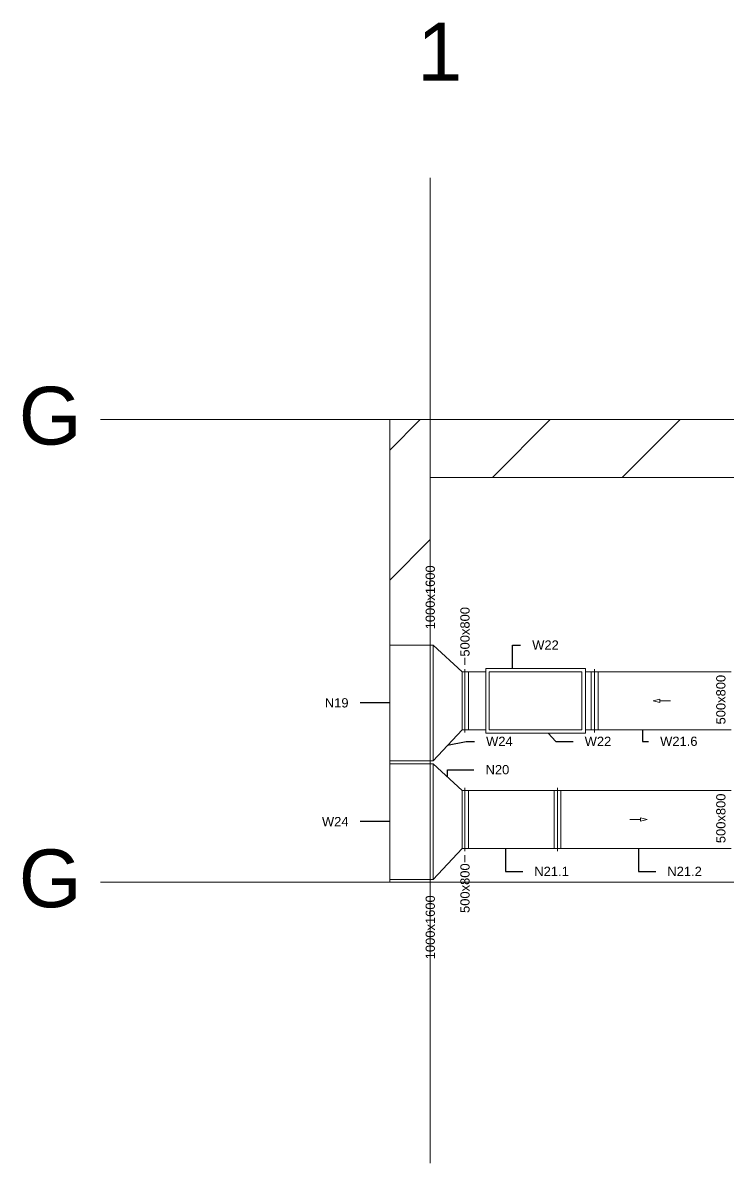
# Model space of a CAD drawing. Header units: millimetres. Extents: x 59762 to 60194, y -87842 to -87548.
# Drawn here: x 60117.64 to 60123.73, y -87736.25 to -87726.39 of the extents above; entities that cross this region are included whole.
import ezdxf
from ezdxf import colors
from ezdxf.entities.mleader import LeaderData, LeaderLine
from ezdxf.math import Vec2, Vec3

# ---------------------------------------------------------------- set-up
doc = ezdxf.new("R2010")
doc.units = ezdxf.units.MM
doc.linetypes.add('JIS_02_1.2', pattern=[2.5, 1.25, -1.25])
for name, color, linetype, lineweight in [('kanały', 7, 'Continuous', 20), ('nawi. strzałki', 150, 'Continuous', 20), ('opisy', 7, 'Continuous', 13), ('wymiary', 7, 'Continuous', 13)]:
    doc.layers.add(name, color=color, linetype=linetype, lineweight=lineweight)
doc.layers.add('osie', color=7, linetype='JIS_02_1.2', lineweight=5, transparency=0.7)
doc.layers.add('podkład', color=7, linetype='Continuous', lineweight=13, transparency=0.7)
doc.styles.get("Standard").update_dxf_attribs({"font": 'arial.ttf', "height": 0.02})
doc.styles.add('styl1', font='arial.ttf', dxfattribs={"height": 0.08})

# ---------------------------------------------------------------- blocks, each defined once
blk = doc.blocks.new('_None')

msp = doc.modelspace()

# ---------------------------------------------------------------- hatches: boundary and pattern name
at = {"layer": 'podkład'}
h = msp.add_hatch(dxfattribs=at)
h.set_pattern_fill('ANSI31', color=256, scale=0.25)
h.set_pattern_definition([(45, (57112.1961, -93693.2119), (-0.56126601, 0.56126601), [])])
h.paths.add_polyline_path([(60127.165519, -87730.323608), (60127.165519, -87733.823608), (60127.405519, -87733.823608), (60127.405519, -87729.823608), (60121.165519, -87729.823608), (60120.815519, -87729.823608), (60120.815519, -87731.772608), (60121.165519, -87731.772608), (60121.165519, -87730.323608)])

# ---------------------------------------------------------------- linework, layer by layer
at = {"layer": 'kanały'}
for p, q in [((60121.165519, -87731.772608), (60120.815519, -87731.772608)), ((60120.815519, -87731.772608), (60120.815519, -87732.772608)), ((60121.165519, -87731.772608), (60121.165519, -87732.772608)), ((60121.190519, -87731.772608), (60121.190519, -87732.772608)), ((60121.190526, -87731.772608), (60121.440526, -87732.004608)), ((60121.440526, -87732.504608), (60121.190526, -87732.772608)), ((60121.165519, -87732.772608), (60120.815519, -87732.772608)), ((60121.165519, -87732.798608), (60120.815519, -87732.798608)), ((60120.815519, -87732.798608), (60120.815519, -87733.798608)), ((60121.165519, -87732.798608), (60121.165519, -87733.798608)), ((60121.190519, -87732.798608), (60121.190519, -87733.798608)), ((60121.190526, -87732.798608), (60121.440526, -87733.030608)), ((60121.440526, -87733.530608), (60121.190526, -87733.798608)), ((60121.165519, -87733.798608), (60120.815519, -87733.798608))]:
    msp.add_line(p, q, dxfattribs=at)
at = {"layer": 'kanały', "ltscale": 20}
for p, q in [((60121.165519, -87731.772608), (60121.165519, -87731.747608)), ((60121.190519, -87731.772608), (60121.165519, -87731.772608)), ((60121.440526, -87732.004608), (60121.465526, -87732.004608)), ((60121.440526, -87732.004608), (60121.440526, -87732.504608)), ((60121.465587, -87731.979608), (60121.465587, -87732.004608)), ((60121.465587, -87732.004608), (60121.465587, -87731.979608)), ((60121.465587, -87732.504608), (60121.465587, -87732.004608)), ((60121.465587, -87732.504608), (60121.465587, -87732.004608)), ((60121.465587, -87732.004608), (60121.495587, -87732.004608)), ((60121.465587, -87732.004608), (60121.465587, -87732.504608)), ((60121.495587, -87732.504608), (60121.495587, -87732.004608)), ((60121.566519, -87732.004608), (60121.495587, -87732.004608)), ((60121.566519, -87732.004608), (60121.596519, -87732.004608)), ((60121.646519, -87732.004608), (60121.596519, -87732.004608)), ((60121.646519, -87732.534608), (60121.646519, -87731.974608)), ((60121.646519, -87731.974608), (60122.506519, -87731.974608)), ((60122.476519, -87732.004608), (60121.676519, -87732.004608)), ((60121.676519, -87732.504608), (60121.676519, -87732.004608)), ((60122.476519, -87732.504608), (60122.476519, -87732.004608)), ((60122.506519, -87731.974608), (60122.506519, -87732.004608)), ((60122.506519, -87732.504608), (60122.506519, -87732.004608)), ((60122.506519, -87732.004608), (60122.556519, -87732.004608)), ((60122.586519, -87732.004608), (60122.556519, -87732.004608)), ((60122.556519, -87732.504608), (60122.556519, -87732.004608)), ((60122.586519, -87732.004608), (60122.586519, -87731.979608)), ((60122.586519, -87731.979608), (60122.586519, -87732.004608)), ((60122.586519, -87732.004608), (60123.766019, -87732.004608)), ((60122.586519, -87732.004608), (60122.586519, -87732.504608)), ((60122.586519, -87732.504608), (60122.586519, -87732.004608)), ((60122.616519, -87732.004608), (60122.616519, -87732.504608)), ((60121.440526, -87732.504608), (60121.465526, -87732.504608)), ((60121.465587, -87732.504608), (60121.495587, -87732.504608)), ((60121.465587, -87732.504608), (60121.465587, -87732.529608)), ((60121.465587, -87732.529608), (60121.465587, -87732.504608)), ((60121.495587, -87732.504608), (60121.566519, -87732.504608)), ((60121.566519, -87732.504608), (60121.596519, -87732.504608)), ((60121.596519, -87732.504608), (60121.646519, -87732.504608)), ((60122.476519, -87732.504608), (60121.676519, -87732.504608)), ((60122.556519, -87732.504608), (60122.506519, -87732.504608)), ((60122.506519, -87732.504608), (60122.506519, -87732.534608)), ((60122.586519, -87732.504608), (60122.556519, -87732.504608)), ((60122.586519, -87732.504608), (60123.766019, -87732.504608)), ((60122.586519, -87732.529608), (60122.586519, -87732.504608)), ((60122.586519, -87732.504608), (60122.586519, -87732.529608)), ((60122.506519, -87732.534608), (60121.646519, -87732.534608)), ((60121.190519, -87732.772608), (60121.165519, -87732.772608)), ((60121.165519, -87732.797608), (60121.165519, -87732.772608)), ((60121.190519, -87732.798608), (60121.165519, -87732.798608)), ((60121.465526, -87733.030608), (60121.465526, -87733.005608)), ((60121.465587, -87733.030608), (60121.465587, -87733.005608)), ((60122.266019, -87733.030608), (60122.266019, -87733.005608)), ((60122.266019, -87733.030608), (60122.266019, -87733.005608)), ((60121.440526, -87733.030608), (60121.465526, -87733.030608)), ((60121.440526, -87733.030608), (60121.440526, -87733.530608)), ((60121.465526, -87733.030608), (60121.465647, -87733.530608)), ((60121.465526, -87733.030789), (60122.266019, -87733.030608)), ((60121.465587, -87733.030608), (60121.465587, -87733.530608)), ((60121.495587, -87733.030608), (60121.495587, -87733.530608)), ((60122.236019, -87733.030608), (60122.236019, -87733.530608)), ((60122.266019, -87733.030608), (60123.766019, -87733.030608)), ((60122.266019, -87733.030608), (60122.266019, -87733.530608)), ((60122.266019, -87733.030608), (60122.266019, -87733.530608)), ((60122.296019, -87733.030608), (60122.296019, -87733.530608)), ((60121.440526, -87733.530608), (60121.465526, -87733.530608)), ((60121.465526, -87733.530608), (60122.266019, -87733.530608)), ((60121.465587, -87733.555608), (60121.465587, -87733.530608)), ((60121.465647, -87733.555608), (60121.465647, -87733.530608)), ((60122.266019, -87733.530608), (60123.766019, -87733.530608)), ((60122.266019, -87733.555608), (60122.266019, -87733.530608)), ((60122.266019, -87733.555608), (60122.266019, -87733.530608)), ((60121.190519, -87733.798608), (60121.165519, -87733.798608)), ((60121.165519, -87733.823608), (60121.165519, -87733.798608))]:
    msp.add_line(p, q, dxfattribs=at)
at = {"layer": 'nawi. strzałki', "color": 7, "ltscale": 20}
for p, q in [((60123.091942, -87732.254608), (60123.149897, -87732.239078)), ((60123.091942, -87732.254608), (60123.149897, -87732.270137)), ((60123.149897, -87732.270137), (60123.149897, -87732.239078)), ((60123.241942, -87732.254608), (60123.149897, -87732.254608)), ((60122.891171, -87733.280608), (60122.983216, -87733.280608)), ((60123.041171, -87733.280608), (60122.983216, -87733.265078)), ((60122.983216, -87733.265078), (60122.983216, -87733.296137)), ((60123.041171, -87733.280608), (60122.983216, -87733.296137))]:
    msp.add_line(p, q, dxfattribs=at)
at = {"layer": 'osie', "linetype": 'Continuous'}
for p, q in [((60121.165519, -87736.251687), (60121.165519, -87727.733841)), ((60118.315519, -87729.823608), (60128.942089, -87729.823608)), ((60118.315519, -87733.823608), (60128.942089, -87733.823608))]:
    msp.add_line(p, q, dxfattribs=at)
at = {"layer": 'podkład'}
for p, q in [((60120.815519, -87733.823608), (60120.815519, -87729.823608)), ((60120.815519, -87729.823608), (60121.165519, -87729.823608)), ((60121.165519, -87730.323608), (60127.165519, -87730.323608)), ((60120.815519, -87733.823608), (60121.165519, -87733.823608))]:
    msp.add_line(p, q, dxfattribs=at)
for points in [[(60121.165519, -87729.823608), (60127.165519, -87729.823608)], [(60127.165519, -87730.323608), (60127.165519, -87733.823608), (60121.165519, -87733.823608), (60121.165519, -87730.323608)]]:
    msp.add_lwpolyline(points, dxfattribs=at)
at = {"layer": 'wymiary'}
for p, q in [((60121.165519, -87731.64658), (60121.165519, -87731.706936)), ((60121.465519, -87731.88238), (60121.465519, -87731.942735)), ((60121.465647, -87733.649944), (60121.465647, -87733.589589)), ((60121.165647, -87733.926095), (60121.165647, -87733.86574))]:
    msp.add_line(p, q, dxfattribs=at)

# ---------------------------------------------------------------- texts
at = {"layer": 'opisy', "char_height": 0.5, "attachment_point": 1}
for s, insert in [('1 ', (60121.053837, -87726.393281)), ('G', (60117.609597, -87729.539477)), ('G', (60117.609597, -87733.539477))]:
    msp.add_mtext_dynamic_manual_height_columns(s, width=0.9375, gutter_width=4.6875, heights=[0], dxfattribs=dict(at, insert=insert))
at = {"layer": 'wymiary', "ltscale": 20, "char_height": 0.08, "rotation": 90, "style": 'styl1'}
for s, insert, attachment_point in [('1000x1600', (60121.125806, -87731.636754), 1), ('500x800', (60121.425806, -87731.872554), 1), ('500x800', (60123.63738, -87732.458919), 1), ('500x800', (60123.63738, -87733.484919), 1), ('500x800', (60121.425934, -87733.65977), 3), ('1000x1600', (60121.125934, -87733.935921), 3)]:
    msp.add_mtext_dynamic_manual_height_columns(s, width=0.44264358, gutter_width=1, heights=[0], dxfattribs=dict(at, insert=insert, attachment_point=attachment_point))

# ---------------------------------------------------------------- leaders
at = {"layer": 'wymiary'}
ml = msp.add_multileader_mtext('Standard', dxfattribs=at)
ml.set_content('W22', color=256, style='styl1')
ml.set_leader_properties()
ml.set_arrow_properties(name='NONE')
ml.build(insert=Vec2(0, 0))
ml.multileader.update_dxf_attribs({"dogleg_length": 0.15, "arrow_head_size": 0.1})
ctx = ml.context
ctx.base_point, ctx.char_height, ctx.arrow_head_size, ctx.landing_gap_size, ctx.plane_origin = Vec3(60121.947191, -87731.772608), 0.08, 0.1, 0.1, Vec3(60121.965905, -87733.115449)
notes = []
notes.append((ctx, [(0, (1, 1, 0), (60121.875587, -87731.772608), (1, 0), 0.071604, [(0, [(60121.875587, -87731.974608)], 0, [])])]))
ctx.mtext.insert, ctx.mtext.width, ctx.mtext.flow_direction = Vec3(60122.047191, -87731.732608), 0.51353508, 5
ml = msp.add_multileader_mtext('Standard', dxfattribs=at)
ml.set_content('N19', color=256, style='styl1')
ml.set_leader_properties()
ml.set_arrow_properties(name='NONE')
ml.build(insert=Vec2(0, 0))
ml.multileader.update_dxf_attribs({"dogleg_length": 0.15, "arrow_head_size": 0.1})
ctx = ml.context
ctx.base_point, ctx.char_height, ctx.arrow_head_size, ctx.landing_gap_size, ctx.plane_origin = Vec3(60120.168281, -87732.272608), 0.08, 0.1, 0.1, Vec3(60120.711096, -87732.845373)
ctx.text_align_type = 2
notes.append((ctx, [(0, (1, 1, 0), (60120.604938, -87732.272608), (-1, 0), 0.04506, [(0, [(60120.815519, -87732.272608)], 0, [])])]))
ctx.mtext.insert, ctx.mtext.width, ctx.mtext.alignment, ctx.mtext.flow_direction = Vec3(60120.459877, -87732.231925), 0.51353508, 3, 5
ml = msp.add_multileader_mtext('Standard', dxfattribs=at)
ml.set_content('W21.6', color=256, style='styl1')
ml.set_leader_properties()
ml.set_arrow_properties(name='NONE')
ml.build(insert=Vec2(0, 0))
ml.multileader.update_dxf_attribs({"dogleg_length": 0.15, "arrow_head_size": 0.1})
ctx = ml.context
ctx.base_point, ctx.char_height, ctx.arrow_head_size, ctx.landing_gap_size, ctx.plane_origin = Vec3(60123.052745, -87732.604872), 0.08, 0.1, 0.1, Vec3(60123.104759, -87733.077373)
notes.append((ctx, [(0, (1, 1, 0), (60123.000337, -87732.604872), (1, 0), 0.052408, [(0, [(60123.000337, -87732.504608)], 0, [])])]))
ctx.mtext.insert, ctx.mtext.width, ctx.mtext.flow_direction = Vec3(60123.152745, -87732.56419), 0.51353508, 5
ml = msp.add_multileader_mtext('Standard', dxfattribs=at)
ml.set_content('W24', color=256, style='styl1')
ml.set_leader_properties()
ml.set_arrow_properties(name='NONE')
ml.build(insert=Vec2(0, 0))
ml.multileader.update_dxf_attribs({"dogleg_length": 0.15, "arrow_head_size": 0.1})
ctx = ml.context
ctx.base_point, ctx.char_height, ctx.arrow_head_size, ctx.landing_gap_size, ctx.plane_origin = Vec3(60121.548638, -87732.604872), 0.08, 0.1, 0.1, Vec3(60121.294941, -87732.345373)
notes.append((ctx, [(0, (1, 1, 0), (60121.477034, -87732.604872), (1, 0), 0.071604, [(0, [(60121.315526, -87732.638608)], 0, [])])]))
ctx.mtext.insert, ctx.mtext.width, ctx.mtext.flow_direction = Vec3(60121.648638, -87732.564872), 0.51353508, 5
ml = msp.add_multileader_mtext('Standard', dxfattribs=at)
ml.set_content('W22', color=256, style='styl1')
ml.set_leader_properties()
ml.set_arrow_properties(name='NONE')
ml.build(insert=Vec2(0, 0))
ml.multileader.update_dxf_attribs({"dogleg_length": 0.15, "arrow_head_size": 0.1})
ctx = ml.context
ctx.base_point, ctx.char_height, ctx.arrow_head_size, ctx.landing_gap_size, ctx.plane_origin = Vec3(60122.400713, -87732.604872), 0.08, 0.1, 0.1, Vec3(60122.292387, -87733.115449)
notes.append((ctx, [(0, (1, 1, 0), (60122.250713, -87732.604872), (1, 0), 0.15, [(0, [(60122.184049, -87732.534608)], 0, [])])]))
ctx.mtext.insert, ctx.mtext.width, ctx.mtext.flow_direction = Vec3(60122.500713, -87732.564872), 0.51353508, 5
ml = msp.add_multileader_mtext('Standard', dxfattribs=at)
ml.set_content('N20', color=256, style='styl1')
ml.set_leader_properties()
ml.set_arrow_properties(name='NONE')
ml.build(insert=Vec2(0, 0))
ml.multileader.update_dxf_attribs({"dogleg_length": 0.15, "arrow_head_size": 0.1})
ctx = ml.context
ctx.base_point, ctx.char_height, ctx.arrow_head_size, ctx.landing_gap_size, ctx.plane_origin = Vec3(60121.54412, -87732.850261), 0.08, 0.1, 0.1, Vec3(60121.331104, -87732.491842)
notes.append((ctx, [(1, (1, 1, 0), (60121.315526, -87732.850261), (1, 0), 0.228594, [(0, [(60121.315526, -87732.914608)], 0, [])])]))
ctx.mtext.insert, ctx.mtext.width, ctx.mtext.flow_direction = Vec3(60121.64412, -87732.809579), 0.51353508, 5
ml = msp.add_multileader_mtext('Standard', dxfattribs=at)
ml.set_content('W24', color=256, style='styl1')
ml.set_leader_properties()
ml.set_arrow_properties(name='NONE')
ml.build(insert=Vec2(0, 0))
ml.multileader.update_dxf_attribs({"dogleg_length": 0.15, "arrow_head_size": 0.1})
ctx = ml.context
ctx.base_point, ctx.char_height, ctx.arrow_head_size, ctx.landing_gap_size, ctx.plane_origin = Vec3(60120.136849, -87733.298608), 0.08, 0.1, 0.1, Vec3(60120.919941, -87733.871373)
ctx.text_align_type = 2
notes.append((ctx, [(1, (1, 1, 0), (60120.604938, -87733.298608), (-1, 0), 0.04506, [(0, [(60120.815519, -87733.298608)], 0, [])])]))
ctx.mtext.insert, ctx.mtext.width, ctx.mtext.alignment, ctx.mtext.flow_direction = Vec3(60120.459877, -87733.258608), 0.51353508, 3, 5
ml = msp.add_multileader_mtext('Standard', dxfattribs=at)
ml.set_content('N21.1', color=256, style='styl1')
ml.set_leader_properties()
ml.set_arrow_properties(name='NONE')
ml.build(insert=Vec2(0, 0))
ml.multileader.update_dxf_attribs({"dogleg_length": 0.15, "arrow_head_size": 0.1})
ctx = ml.context
ctx.base_point, ctx.char_height, ctx.arrow_head_size, ctx.landing_gap_size, ctx.plane_origin = Vec3(60121.965337, -87733.728954), 0.08, 0.1, 0.1, Vec3(60121.710914, -87734.103373)
notes.append((ctx, [(1, (1, 1, 0), (60121.815337, -87733.728954), (1, 0), 0.15, [(0, [(60121.815337, -87733.530608)], 0, [])])]))
ctx.mtext.insert, ctx.mtext.width, ctx.mtext.flow_direction = Vec3(60122.065337, -87733.688954), 0.51353508, 5
ml = msp.add_multileader_mtext('Standard', dxfattribs=at)
ml.set_content('N21.2', color=256, style='styl1')
ml.set_leader_properties()
ml.set_arrow_properties(name='NONE')
ml.build(insert=Vec2(0, 0))
ml.multileader.update_dxf_attribs({"dogleg_length": 0.15, "arrow_head_size": 0.1})
ctx = ml.context
ctx.base_point, ctx.char_height, ctx.arrow_head_size, ctx.landing_gap_size, ctx.plane_origin = Vec3(60123.115087, -87733.728954), 0.08, 0.1, 0.1, Vec3(60122.860664, -87734.103373)
notes.append((ctx, [(1, (1, 1, 0), (60122.965087, -87733.728954), (1, 0), 0.15, [(0, [(60122.965087, -87733.530608)], 0, [])])]))
ctx.mtext.insert, ctx.mtext.width, ctx.mtext.flow_direction = Vec3(60123.215087, -87733.688954), 0.51353508, 5
for ctx, leaders in notes:
    for number, flags, end, landing, length, lines in leaders:
        leader = LeaderData()
        leader.index, (leader.has_last_leader_line, leader.has_dogleg_vector, leader.attachment_direction) = number, flags
        leader.last_leader_point, leader.dogleg_vector, leader.dogleg_length = Vec3(end), Vec3(landing), length
        for number, points, colour, breaks in lines:
            line = LeaderLine()
            line.index, line.vertices, line.color, line.breaks = number, Vec3.list(points), colors.encode_raw_color(colour), breaks
            leader.lines.append(line)
        ctx.leaders.append(leader)

doc.saveas('drawing.dxf')
